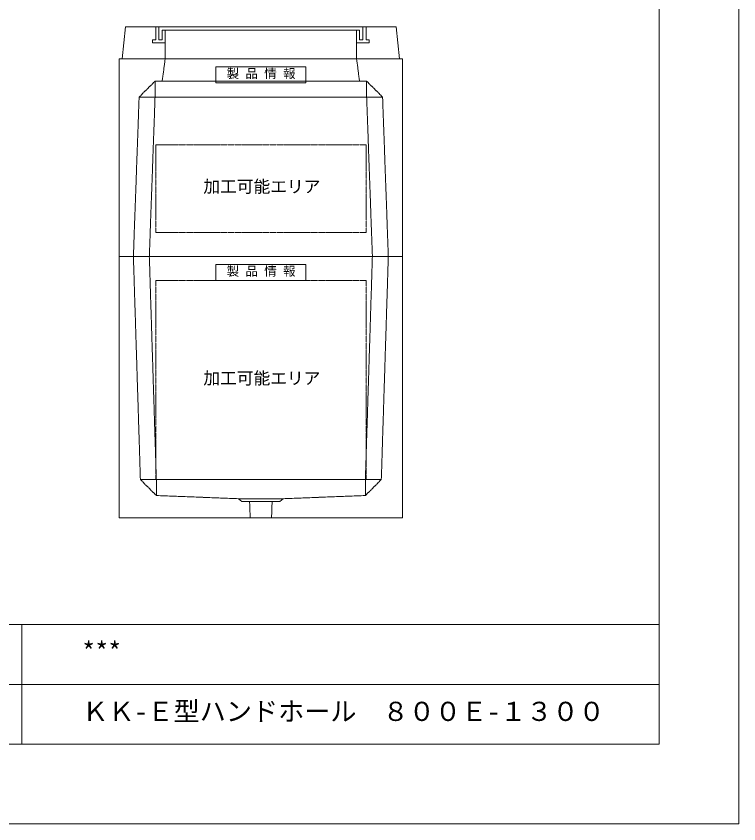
# Model space of a CAD drawing. Units: millimetres, scale not verified. Extents: x -3712 to 3712, y -2625 to 2625.
# Drawn here: x 1445 to 3712, y -2625 to -91 of the extents above; entities that cross this region are included whole.
import ezdxf
from ezdxf.enums import TextEntityAlignment as Align

# ---------------------------------------------------------------- set-up
doc = ezdxf.new("R2010")
doc.units = ezdxf.units.MM
doc.header["$LTSCALE"] = 10
doc.linetypes.add('LONG_DASHED1', pattern=[7, 6, -1])
doc.linetypes.add('LONG_DOUBLE_CHAIN', pattern=[21.8, 18, -1, 0.6, -0.6, 0.6, -1])
for name, color, linetype, lineweight in [('0-0_D-TTL', 7, 'Continuous', 9), ('0-1_Defpoints', 7, 'Continuous', 9), ('0-2_D-TTL-FRAM1', 134, 'Continuous', 9), ('0-3_D-TTL-TXT', 7, 'Continuous', 9), ('0-7_D-STR', 7, 'LONG_DASHED1', 9), ('0-8_D-STR-STR1', 7, 'LONG_DASHED1', 9), ('0-A_D-STR-STR4', 134, 'LONG_DASHED1', 9), ('0-B_D-STR-STR5', 1, 'LONG_DOUBLE_CHAIN', 9)]:
    doc.layers.add(name, color=color, linetype=linetype, lineweight=lineweight)
doc.styles.add('ＭＳ ゴシック', font='')
doc.styles.get('ＭＳ ゴシック').set_extended_font_data('MS Gothic')

# ---------------------------------------------------------------- blocks, each defined once
blk = doc.blocks.new('A$C4DE05FD1')
at = {"layer": '0-0_D-TTL', "color": 134}
for p in [(57400, 38000), (2000, 2000)]:
    blk.add_line(p, (57400, 2000), dxfattribs=at)
at = {"layer": '0-1_Defpoints', "color": 134}
for p in [(59400, 42000), (0, 0)]:
    blk.add_line(p, (59400, 0), dxfattribs=at)
at = {"layer": '0-2_D-TTL-FRAM1'}
for p, q in [((19400, 5000), (57400, 5000)), ((41400, 5000), (41400, 2000)), ((32400, 3500), (57400, 3500))]:
    blk.add_line(p, q, dxfattribs=at)
blk = doc.blocks.new('A$C019679C0')
at = {"layer": '0-7_D-STR', "linetype": 'Continuous'}
for p, q in [((-4350, 0), (-4250, 1000)), ((4250, 1000), (-4250, 1000)), ((4350, 0), (4250, 1000)), ((-4350, 0), (4350, 0))]:
    blk.add_line(p, q, dxfattribs=at)
at = {"layer": '0-7_D-STR'}
for p, q in [((-3000, 0), (-3000, 900)), ((3000, 900), (3000, 0))]:
    blk.add_line(p, q, dxfattribs=at)
at = {"layer": '0-A_D-STR-STR4'}
for points in [[(-3300, 1000), (-3300, 600), (-3400, 600), (-3400, 500), (-3000, 500)], [(-3000, 900), (-3100, 900), (-3100, 600), (-3200, 600), (-3200, 1000)], [(-3000, 900), (3000, 900), (3100, 900)], [(3300, 1000), (3300, 600), (3400, 600), (3400, 500), (3000, 500)], [(3100, 900), (3100, 600), (3200, 600), (3200, 1000)]]:
    blk.add_lwpolyline(points, dxfattribs=at)
blk = doc.blocks.new('A$C3FC15DFF')
at = {"layer": '0-8_D-STR-STR1', "linetype": 'Continuous'}
blk.add_lwpolyline([(-1410, 0), (1410, 0), (1410, -500), (-1410, -500)], close=True, dxfattribs=at)
at = {"layer": '0-8_D-STR-STR1', "style": 'ＭＳ ゴシック'}
blk.add_text('製 品 情 報', height=288.6, dxfattribs=at).set_placement((-1074.8, -441.3), align=Align.BOTTOM_LEFT)
blk = doc.blocks.new('A$C68A7296D')
at = {"layer": '0-7_D-STR'}
for p, q in [((-3000, 6200), (-3100, 5500)), ((3000, 6200), (3100, 5500)), ((-3820, 5000), (-3320, 5500)), ((-3320, 5000), (-3320, 5500)), ((3320, 5500), (-3320, 5500)), ((3320, 5000), (3320, 5500)), ((3820, 5000), (3320, 5500)), ((-3820, 5000), (-4000, 0)), ((3820, 5000), (-3820, 5000)), ((-3320, 5000), (-3500, 0)), ((3320, 5000), (3500, 0)), ((3820, 5000), (4000, 0))]:
    blk.add_line(p, q, dxfattribs=at)
at = {"layer": '0-7_D-STR', "linetype": 'Continuous'}
for p, q in [((4450, 0), (4450, 6200)), ((-4450, 0), (4450, 0))]:
    blk.add_line(p, q, dxfattribs=at)
blk.add_lwpolyline([(-4450, 0), (-4450, 6200), (4450, 6200)], dxfattribs=at)
at = {"layer": '0-B_D-STR-STR5'}
for p, q in [((-3300, 3500), (-3300, 750)), ((3300, 3500), (-3300, 3500))]:
    blk.add_line(p, q, dxfattribs=at)
blk.add_lwpolyline([(3300, 3500), (3300, 750), (-3300, 750)], dxfattribs=at)
at = {"layer": '0-8_D-STR-STR1'}
blk.add_blockref('A$C3FC15DFF', (0, 5950), dxfattribs=at)
blk = doc.blocks.new('A$C5F085BBB')
at = {"layer": '0-7_D-STR', "linetype": 'Continuous'}
for p, q in [((-4450, 0), (4450, 0)), ((-4450, -8200), (-4450, 0)), ((4450, -8200), (4450, 0)), ((-4450, -8200), (4450, -8200))]:
    blk.add_line(p, q, dxfattribs=at)
at = {"layer": '0-7_D-STR'}
for p, q in [((-4000, 0), (-3780, -7000)), ((-3500, 0), (-3280, -7000)), ((3500, 0), (3280, -7000)), ((4000, 0), (3780, -7000)), ((-3280, -7500), (-3780, -7000)), ((3780, -7000), (-3780, -7000)), ((-3280, -7500), (-3280, -7000)), ((3280, -7500), (3780, -7000)), ((3280, -7500), (3280, -7000)), ((-3280, -7500), (-700, -7600)), ((-600, -7690), (-700, -7600)), ((700, -7600), (-700, -7600)), ((600, -7690), (700, -7600)), ((3280, -7500), (700, -7600)), ((600, -7690), (-600, -7690)), ((-336.2, -8200), (-352.5, -7690)), ((336.2, -8200), (352.5, -7690))]:
    blk.add_line(p, q, dxfattribs=at)
at = {"layer": '0-B_D-STR-STR5'}
for p, q in [((3300, -750), (3300, -7000)), ((3300, -7000), (-3300, -7000))]:
    blk.add_line(p, q, dxfattribs=at)
blk.add_lwpolyline([(3300, -750), (-3300, -750), (-3300, -7000)], dxfattribs=at)
at = {"layer": '0-8_D-STR-STR1'}
blk.add_blockref('A$C3FC15DFF', (0, -250), dxfattribs=at)

msp = doc.modelspace()

# ---------------------------------------------------------------- block references
at = {"layer": '0-0_D-TTL', "xscale": 0.125, "yscale": 0.125}
msp.add_blockref('A$C4DE05FD1', (-3712.5, -2625), dxfattribs=at)
at = {"layer": '0-7_D-STR', "xscale": 0.1, "yscale": 0.1}
for name, p in [('A$C019679C0', (2212.5, -225)), ('A$C68A7296D', (2212.5, -845)), ('A$C5F085BBB', (2212.5, -845))]:
    msp.add_blockref(name, p, dxfattribs=at)

# ---------------------------------------------------------------- texts
at = {"layer": '0-3_D-TTL-TXT', "style": 'ＭＳ ゴシック'}
for s, p in [('***', (1651.65, -2132.75)), ('ＫＫ-Ｅ型ハンドホール\u3000８００Ｅ-１３００', (1651.65, -2320.25))]:
    msp.add_text(s, height=60.12, dxfattribs=at).set_placement(p, align=Align.BOTTOM_LEFT)
at = {"layer": '0-B_D-STR-STR5', "style": 'ＭＳ ゴシック'}
for p in [(2032.02, -656.28), (2032.02, -1257.63)]:
    msp.add_text('加工可能エリア', height=38.49, dxfattribs=at).set_placement(p, align=Align.BOTTOM_LEFT)

doc.saveas('drawing.dxf')
